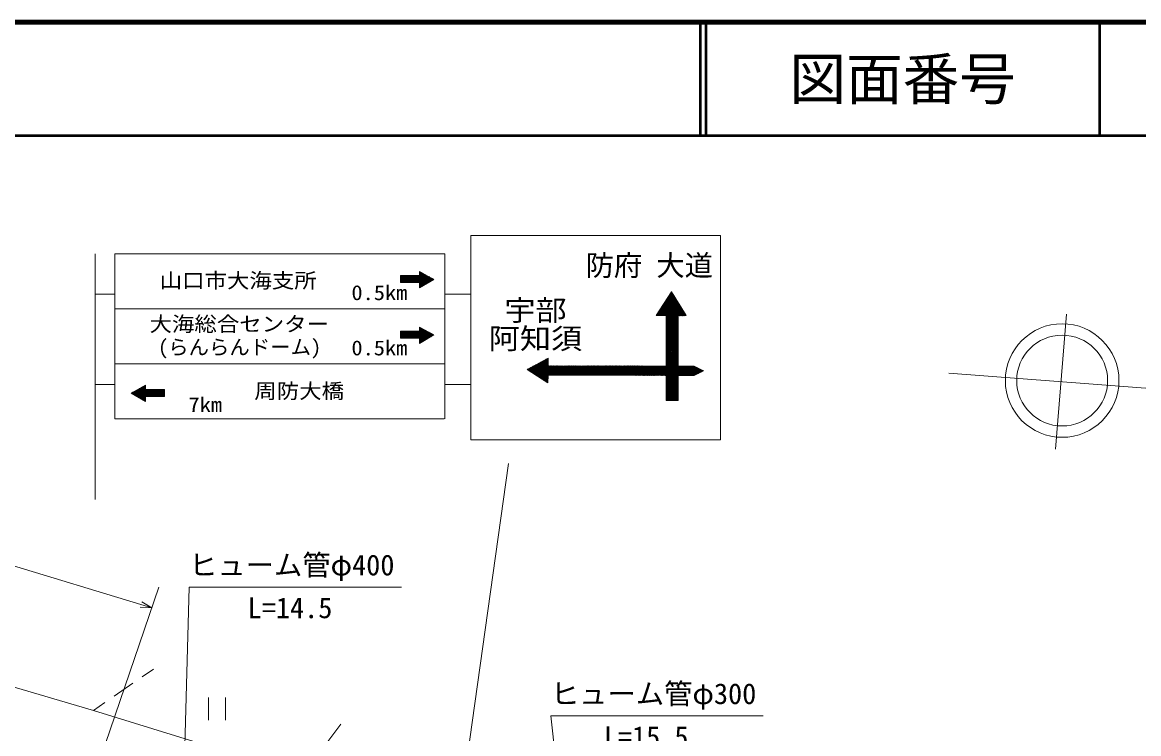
# Model space of a CAD drawing. Units: millimetres, scale not verified. Extents: x 40000 to 680000, y 20000 to 380000.
# Drawn here: x 448900 to 547463, y 317154 to 380000 of the extents above; entities that cross this region are included whole.
import ezdxf
from ezdxf.enums import TextEntityAlignment as Align

# ---------------------------------------------------------------- set-up
doc = ezdxf.new("R2010")
doc.units = ezdxf.units.MM
doc.header["$LTSCALE"] = 1000
for name, color, linetype, lineweight in [('M-BGD', 7, 'Continuous', 13), ('M-BMK-SRVR', 3, 'Continuous', 13), ('M-STR-HTXT', 7, 'Continuous', 13), ('M-STR-STRC', 7, 'Continuous', 13), ('M-TTL', 2, 'Continuous', 140), ('M-TTL-LINE', 7, 'Continuous', 50)]:
    doc.layers.add(name, color=color, linetype=linetype, lineweight=lineweight)
doc.layers.add('M-TTL-TXT', color=7, linetype='Continuous')
doc.styles.add('ＭＳ ゴシック', font='')
doc.styles.get('ＭＳ ゴシック').set_extended_font_data('MS Gothic')

msp = doc.modelspace()

# ---------------------------------------------------------------- linework, layer by layer
at = {"layer": 'M-BGD'}
for p, q in [((459477, 322172), (460473, 322862)), ((457010, 320465), (458655, 321603)), ((465328, 320359), (465328, 318359)), ((466828, 320359), (466828, 318359)), ((455192, 319206), (456188, 319896))]:
    msp.add_line(p, q, dxfattribs=at)
msp.add_lwpolyline([(409817, 321392), (410221, 319482), (433440, 322737), (437183, 322926), (439890, 322832), (443539, 322384), (446858, 321654), (455192, 319206), (472895, 313721), (474237, 314898), (475885, 316475), (477015, 317982)], dxfattribs=at)
at = {"layer": 'M-BMK-SRVR'}
for p, q in [((541084, 354214), (540126, 342304)), ((530706, 349018), (555631, 347092))]:
    msp.add_line(p, q, dxfattribs=at)
for radius in [5016, 4013]:
    msp.add_circle((540708, 348353), radius, dxfattribs=at)
at = {"layer": 'M-STR-HTXT'}
for p, q in [((405253, 345028), (460327, 328274)), ((450162, 298401), (460948, 330098)), ((462609, 292318), (463618, 330089)), ((463618, 330089), (482368, 330089)), ((460327, 328274), (459298, 328326)), ((460327, 328274), (459443, 328804)), ((495567, 318719), (514317, 318719)), ((499579, 281869), (495567, 318719))]:
    msp.add_line(p, q, dxfattribs=at)
at = {"layer": 'M-STR-STRC'}
for p, q in [((510545, 361167), (510545, 343100)), ((455341, 337845), (455341, 359554)), ((476972, 359554), (457069, 359554)), ((486210, 359554), (486210, 344974)), ((484255, 357834), (483422, 357005)), ((484346, 357784), (483564, 357005)), ((483980, 357984), (483962, 357966)), ((483962, 357953), (484849, 357063)), ((484072, 357934), (483962, 357825)), ((484163, 357884), (483962, 357684)), ((483962, 357812), (484760, 357010)), ((484184, 357872), (484938, 357115)), ((482625, 357623), (482302, 357301)), ((482484, 357623), (482302, 357442)), ((482342, 357623), (482302, 357584)), ((482908, 357622), (482302, 357019)), ((482767, 357622), (482302, 357160)), ((482302, 357495), (482790, 357005)), ((482302, 357353), (482649, 357005)), ((482302, 357211), (482508, 357005)), ((482302, 357070), (482367, 357005)), ((482315, 357623), (482931, 357005)), ((483049, 357622), (482430, 357005)), ((482457, 357623), (483072, 357005)), ((483191, 357621), (482571, 357005)), ((482598, 357623), (483213, 357005)), ((482646, 357623), (482646, 357005)), ((483332, 357621), (482713, 357005)), ((482740, 357622), (483354, 357005)), ((483474, 357621), (482855, 357005)), ((482881, 357622), (483495, 357005)), ((483615, 357620), (482997, 357005)), ((483022, 357622), (483637, 357005)), ((483757, 357620), (483138, 357005)), ((483164, 357621), (483778, 357005)), ((483898, 357620), (483280, 357005)), ((483305, 357621), (483919, 357005)), ((483447, 357621), (484315, 356749)), ((483588, 357620), (484404, 356801)), ((484437, 357733), (483705, 357005)), ((483729, 357620), (484493, 356853)), ((484529, 357683), (483847, 357005)), ((483871, 357620), (484582, 356906)), ((483962, 357670), (484671, 356958)), ((484620, 357633), (483962, 356978)), ((484712, 357583), (483962, 356837)), ((483962, 356962), (484226, 356696)), ((483962, 356819), (484137, 356644)), ((484803, 357533), (483963, 356696)), ((484895, 357483), (483963, 356556)), ((484986, 357433), (484276, 356726)), ((484494, 357703), (485027, 357167)), ((485078, 357383), (484622, 356929)), ((484804, 357533), (485116, 357220)), ((485169, 357333), (484968, 357133)), ((485114, 357363), (485205, 357272)), ((455341, 355976), (457069, 355976)), ((483963, 356677), (484048, 356592)), ((486210, 355976), (488485, 355976)), ((505199, 354604), (506436, 355851)), ((505457, 355002), (506384, 355937)), ((505715, 355399), (506333, 356022)), ((505973, 355797), (506281, 356107)), ((507065, 354812), (506012, 355857)), ((506859, 355153), (506066, 355940)), ((506652, 355494), (506119, 356023)), ((506446, 355836), (506173, 356106)), ((506239, 356177), (506227, 356188)), ((504941, 354207), (506488, 355766)), ((504962, 354091), (506539, 355681)), ((505099, 354091), (506591, 355596)), ((505236, 354092), (506643, 355510)), ((506798, 353442), (505366, 354862)), ((505373, 354092), (506694, 355425)), ((506798, 353578), (505420, 354945)), ((506798, 353715), (505474, 355027)), ((505510, 354093), (506746, 355340)), ((506798, 353851), (505528, 355110)), ((506798, 353987), (505581, 355193)), ((506850, 354072), (505635, 355276)), ((505647, 354094), (506798, 355254)), ((506984, 354075), (505689, 355359)), ((507119, 354078), (505743, 355442)), ((505758, 353519), (507056, 354828)), ((505759, 354069), (506849, 355169)), ((505759, 353932), (506901, 355084)), ((505759, 353794), (506953, 354998)), ((505759, 353657), (507004, 354913)), ((507254, 354080), (505797, 355525)), ((507388, 354083), (505850, 355608)), ((507478, 354130), (505904, 355691)), ((507272, 354471), (505958, 355774)), ((504907, 354090), (504882, 354115)), ((505044, 354091), (504936, 354198)), ((505181, 354092), (504990, 354281)), ((505318, 354092), (505043, 354364)), ((505455, 354093), (505097, 354447)), ((505591, 354093), (505151, 354530)), ((505728, 354094), (505205, 354613)), ((506797, 353170), (505259, 354696)), ((506798, 353306), (505312, 354779)), ((505758, 353382), (507108, 354742)), ((505758, 353244), (507159, 354657)), ((505758, 353107), (507211, 354572)), ((505758, 352969), (506798, 354018)), ((505758, 352832), (506798, 353881)), ((506797, 353034), (505759, 354064)), ((506797, 352898), (505759, 353927)), ((506852, 354072), (507263, 354486)), ((506991, 354075), (507314, 354401)), ((507130, 354078), (507366, 354316)), ((507269, 354081), (507418, 354230)), ((507408, 354084), (507469, 354145)), ((484255, 352917), (483422, 352088)), ((484346, 352867), (483564, 352088)), ((483980, 353067), (483962, 353049)), ((483962, 353037), (484849, 352146)), ((484072, 353017), (483962, 352908)), ((484163, 352967), (483962, 352767)), ((483962, 352895), (484760, 352094)), ((484184, 352956), (484938, 352199)), ((505758, 352694), (506798, 353743)), ((505758, 352557), (506798, 353605)), ((506797, 352489), (505758, 353519)), ((505758, 352419), (506798, 353468)), ((506797, 352353), (505758, 353383)), ((505758, 352282), (506798, 353330)), ((506796, 352217), (505758, 353246)), ((505758, 352144), (506797, 353193)), ((506796, 352081), (505758, 353110)), ((505758, 352007), (506797, 353055)), ((506796, 351945), (505758, 352974)), ((505758, 351869), (506797, 352918)), ((506797, 352762), (505759, 353791)), ((506797, 352625), (505759, 353655)), ((482484, 352707), (482302, 352526)), ((482342, 352707), (482302, 352667)), ((482908, 352706), (482302, 352102)), ((482767, 352706), (482302, 352243)), ((482625, 352706), (482302, 352385)), ((482302, 352578), (482790, 352088)), ((482302, 352437), (482649, 352088)), ((482302, 352295), (482508, 352088)), ((482302, 352153), (482367, 352088)), ((482315, 352707), (482931, 352088)), ((483049, 352705), (482430, 352088)), ((482457, 352707), (483072, 352088)), ((483191, 352705), (482571, 352088)), ((482598, 352706), (483213, 352088)), ((482646, 352706), (482646, 352088)), ((483332, 352705), (482713, 352088)), ((482740, 352706), (483354, 352088)), ((483474, 352704), (482855, 352088)), ((482881, 352706), (483495, 352088)), ((483615, 352704), (482997, 352088)), ((483022, 352705), (483637, 352088)), ((483757, 352704), (483138, 352088)), ((483164, 352705), (483778, 352088)), ((483898, 352703), (483280, 352088)), ((483305, 352705), (483919, 352088)), ((483447, 352704), (484315, 351832)), ((483588, 352704), (484404, 351885)), ((484437, 352817), (483705, 352088)), ((483729, 352704), (484493, 351937)), ((484529, 352767), (483847, 352088)), ((483871, 352703), (484582, 351989)), ((483962, 352753), (484671, 352042)), ((484620, 352717), (483962, 352061)), ((484712, 352667), (483962, 351921)), ((483962, 352045), (484226, 351780)), ((483962, 351903), (484137, 351728)), ((484803, 352617), (483963, 351780)), ((484895, 352567), (483963, 351639)), ((484986, 352517), (484276, 351809)), ((484494, 352786), (485027, 352251)), ((485078, 352467), (484622, 352013)), ((484804, 352616), (485116, 352303)), ((485169, 352417), (484968, 352217)), ((485114, 352447), (485205, 352356)), ((505757, 351732), (506797, 352780)), ((505757, 351594), (506797, 352642)), ((505757, 351457), (506797, 352505)), ((505757, 351319), (506797, 352367)), ((505757, 351182), (506796, 352230)), ((505757, 351044), (506796, 352092)), ((505757, 350907), (506796, 351955)), ((506796, 351809), (505758, 352838)), ((506796, 351673), (505758, 352702)), ((506796, 351536), (505758, 352565)), ((506796, 351400), (505758, 352429)), ((506796, 351264), (505758, 352293)), ((506795, 351128), (505758, 352157)), ((506795, 350992), (505758, 352021)), ((506795, 350856), (505758, 351884)), ((483963, 351761), (484048, 351675)), ((505757, 350769), (506796, 351817)), ((506795, 350720), (505757, 351748)), ((505757, 350632), (506796, 351679)), ((506795, 350583), (505757, 351612)), ((505757, 350494), (506796, 351542)), ((506795, 350447), (505757, 351476)), ((505757, 350357), (506796, 351404)), ((506795, 350311), (505757, 351340)), ((505757, 350219), (506796, 351267)), ((506794, 350175), (505757, 351203)), ((505757, 350082), (506795, 351129)), ((506794, 350039), (505757, 351067)), ((505757, 349944), (506795, 350992)), ((506794, 349903), (505757, 350931)), ((494692, 349987), (493849, 349090)), ((494919, 350107), (493920, 349044)), ((495146, 350228), (493990, 348998)), ((495318, 350289), (494061, 348952)), ((495318, 350169), (494131, 348906)), ((495318, 350048), (494202, 348860)), ((495319, 349928), (494272, 348815)), ((495659, 348837), (494529, 349900)), ((495780, 348836), (494606, 349941)), ((495901, 348836), (494683, 349982)), ((496023, 348836), (494760, 350023)), ((496144, 348835), (494837, 350064)), ((495319, 349724), (494915, 350105)), ((495319, 349838), (494992, 350146)), ((495319, 349952), (495069, 350187)), ((495318, 350066), (495146, 350228)), ((495318, 350180), (495224, 350269)), ((495318, 350294), (495301, 350310)), ((505756, 349807), (506795, 350854)), ((505756, 349669), (506795, 350717)), ((505756, 349532), (506795, 350579)), ((505756, 349394), (506795, 350441)), ((505756, 349257), (506795, 350304)), ((505756, 349119), (506794, 350166)), ((505756, 348982), (506794, 350029)), ((506794, 349767), (505757, 350795)), ((506794, 349630), (505757, 350659)), ((506794, 349494), (505757, 350522)), ((506794, 349358), (505757, 350386)), ((506793, 349222), (505757, 350250)), ((506793, 349086), (505757, 350114)), ((506793, 348950), (505757, 349978)), ((486210, 349834), (457069, 349834)), ((493558, 349384), (493497, 349319)), ((493750, 349154), (493524, 349366)), ((493785, 349505), (493567, 349273)), ((494142, 348899), (493602, 349407)), ((494012, 349625), (493638, 349227)), ((494535, 348644), (493679, 349448)), ((494239, 349746), (493708, 349182)), ((494927, 348388), (493756, 349489)), ((494465, 349866), (493779, 349136)), ((495309, 348143), (493833, 349530)), ((495310, 348256), (493911, 349571)), ((495311, 348368), (493988, 349612)), ((495312, 348481), (494065, 349654)), ((495314, 348593), (494142, 349695)), ((495315, 348706), (494220, 349736)), ((495316, 348818), (494297, 349777)), ((495319, 349807), (494343, 348769)), ((495416, 348838), (494374, 349818)), ((495319, 349686), (494413, 348723)), ((495538, 348837), (494451, 349859)), ((495409, 349661), (494484, 348677)), ((495523, 349661), (494554, 348631)), ((495636, 349661), (494625, 348585)), ((495749, 349660), (494695, 348539)), ((495863, 349660), (494766, 348493)), ((495976, 349660), (494836, 348448)), ((496089, 349659), (495317, 348838)), ((496265, 348835), (495386, 349662)), ((496203, 349659), (495430, 348838)), ((496387, 348834), (495507, 349661)), ((496316, 349659), (495544, 348837)), ((496508, 348834), (495628, 349661)), ((496429, 349659), (495657, 348837)), ((496629, 348834), (495750, 349660)), ((496543, 349658), (495770, 348836)), ((496750, 348833), (495871, 349660)), ((496656, 349658), (495883, 348836)), ((496872, 348833), (495992, 349660)), ((496769, 349658), (495997, 348836)), ((496883, 349657), (496110, 348835)), ((496993, 348832), (496113, 349659)), ((496996, 349657), (496223, 348835)), ((497114, 348832), (496235, 349659)), ((497109, 349657), (496337, 348835)), ((497236, 348832), (496356, 349659)), ((497223, 349656), (496450, 348834)), ((497357, 348831), (496477, 349658)), ((497336, 349656), (496563, 348834)), ((497478, 348831), (496598, 349658)), ((497449, 349656), (496676, 348833)), ((497599, 348830), (496719, 349658)), ((497563, 349655), (496790, 348833)), ((497721, 348830), (496841, 349657)), ((497676, 349655), (496903, 348833)), ((497842, 348830), (496962, 349657)), ((497789, 349655), (497016, 348832)), ((497963, 348829), (497083, 349657)), ((497903, 349654), (497130, 348832)), ((498085, 348829), (497204, 349656)), ((498016, 349654), (497243, 348832)), ((498206, 348828), (497326, 349656)), ((498130, 349654), (497356, 348831)), ((498327, 348828), (497447, 349656)), ((498243, 349653), (497469, 348831)), ((498448, 348828), (497568, 349655)), ((498356, 349653), (497583, 348830)), ((498570, 348827), (497689, 349655)), ((498470, 349653), (497696, 348830)), ((498583, 349652), (497809, 348830)), ((498691, 348827), (497811, 349655)), ((498696, 349652), (497923, 348829)), ((498812, 348826), (497932, 349654)), ((498810, 349652), (498036, 348829)), ((498934, 348826), (498053, 349654)), ((498923, 349651), (498149, 348829)), ((499055, 348826), (498174, 349653)), ((499036, 349651), (498262, 348828)), ((499176, 348825), (498295, 349653)), ((499150, 349651), (498376, 348828)), ((499297, 348825), (498417, 349653)), ((499263, 349650), (498489, 348827)), ((499419, 348824), (498538, 349652)), ((499376, 349650), (498602, 348827)), ((499540, 348824), (498659, 349652)), ((499490, 349650), (498716, 348827)), ((499661, 348823), (498780, 349652)), ((499603, 349649), (498829, 348826)), ((499783, 348823), (498902, 349651)), ((499716, 349649), (498942, 348826)), ((499904, 348823), (499023, 349651)), ((499830, 349649), (499055, 348826)), ((500025, 348822), (499144, 349651)), ((499943, 349648), (499169, 348825)), ((500146, 348822), (499265, 349650)), ((500056, 349648), (499282, 348825)), ((500268, 348821), (499387, 349650)), ((500170, 349648), (499395, 348824)), ((500389, 348821), (499508, 349650)), ((500283, 349647), (499509, 348824)), ((500396, 349647), (499622, 348824)), ((500510, 348821), (499629, 349649)), ((500510, 349647), (499735, 348823)), ((500632, 348820), (499750, 349649)), ((500623, 349646), (499849, 348823)), ((500753, 348820), (499871, 349649)), ((500736, 349646), (499962, 348823)), ((500874, 348819), (499993, 349648)), ((500850, 349646), (500075, 348822)), ((500995, 348819), (500114, 349648)), ((500963, 349645), (500188, 348822)), ((501117, 348819), (500235, 349648)), ((501076, 349645), (500302, 348821)), ((501238, 348818), (500356, 349647)), ((501190, 349645), (500415, 348821)), ((501359, 348818), (500478, 349647)), ((501303, 349644), (500528, 348821)), ((501481, 348817), (500599, 349647)), ((501416, 349644), (500642, 348820)), ((501602, 348817), (500720, 349646)), ((501530, 349644), (500755, 348820)), ((501723, 348817), (500841, 349646)), ((501643, 349643), (500868, 348820)), ((501844, 348816), (500963, 349645)), ((501756, 349643), (500981, 348819)), ((501966, 348816), (501084, 349645)), ((501870, 349643), (501095, 348819)), ((502087, 348815), (501205, 349645)), ((501983, 349643), (501208, 348818)), ((502096, 349642), (501321, 348818)), ((502208, 348815), (501326, 349644)), ((502210, 349642), (501435, 348818)), ((502330, 348815), (501447, 349644)), ((502323, 349642), (501548, 348817)), ((502451, 348814), (501569, 349644)), ((502436, 349641), (501661, 348817)), ((502572, 348814), (501690, 349643)), ((502550, 349641), (501774, 348816)), ((502693, 348813), (501811, 349643)), ((502663, 349641), (501888, 348816)), ((502815, 348813), (501932, 349643)), ((502776, 349640), (502001, 348816)), ((502936, 348813), (502054, 349642)), ((502890, 349640), (502114, 348815)), ((503057, 348812), (502175, 349642)), ((503003, 349640), (502228, 348815)), ((503179, 348812), (502296, 349642)), ((503116, 349639), (502341, 348815)), ((503300, 348811), (502417, 349641)), ((503230, 349639), (502454, 348814)), ((503421, 348811), (502538, 349641)), ((503343, 349639), (502567, 348814)), ((503542, 348811), (502660, 349641)), ((503456, 349638), (502681, 348813)), ((503664, 348810), (502781, 349640)), ((503570, 349638), (502794, 348813)), ((503785, 348810), (502902, 349640)), ((503683, 349638), (502907, 348813)), ((503796, 349637), (503021, 348812)), ((503906, 348809), (503023, 349640)), ((503910, 349637), (503134, 348812)), ((504028, 348809), (503145, 349639)), ((504023, 349637), (503247, 348812)), ((504149, 348809), (503266, 349639)), ((504136, 349636), (503360, 348811)), ((504270, 348808), (503387, 349638)), ((504250, 349636), (503474, 348811)), ((504391, 348808), (503508, 349638)), ((504363, 349636), (503587, 348810)), ((504513, 348807), (503630, 349638)), ((504476, 349635), (503700, 348810)), ((504634, 348807), (503751, 349637)), ((504590, 349635), (503814, 348810)), ((504755, 348807), (503872, 349637)), ((504703, 349635), (503927, 348809)), ((504877, 348806), (503993, 349637)), ((504816, 349634), (504040, 348809)), ((504998, 348806), (504114, 349636)), ((504930, 349634), (504153, 348809)), ((505119, 348805), (504236, 349636)), ((505043, 349634), (504267, 348808)), ((505240, 348805), (504357, 349636)), ((505156, 349633), (504380, 348808)), ((505362, 348805), (504478, 349635)), ((505270, 349633), (504493, 348807)), ((505483, 348804), (504599, 349635)), ((505383, 349633), (504607, 348807)), ((505496, 349632), (504720, 348807)), ((505604, 348804), (504721, 349635)), ((505610, 349632), (504833, 348806)), ((505725, 348803), (504842, 349634)), ((505723, 349632), (504947, 348806)), ((505756, 348888), (504963, 349634)), ((505756, 349546), (505060, 348806)), ((505756, 349002), (505084, 349634)), ((505756, 349425), (505173, 348805)), ((505756, 349116), (505206, 349633)), ((505756, 349304), (505286, 348805)), ((505756, 349229), (505327, 349633)), ((505756, 349184), (505400, 348804)), ((505756, 349343), (505448, 349633)), ((505756, 349063), (505513, 348804)), ((505756, 349456), (505569, 349632)), ((505756, 348942), (505626, 348804)), ((505756, 349570), (505690, 349632)), ((505755, 348019), (506793, 349066)), ((505755, 347881), (506793, 348928)), ((505756, 348844), (506794, 349891)), ((506793, 348814), (505756, 349841)), ((505756, 348706), (506794, 349754)), ((506793, 348678), (505756, 349705)), ((505756, 348569), (506794, 349616)), ((506793, 348541), (505756, 349569)), ((505756, 348431), (506794, 349478)), ((506793, 348405), (505756, 349433)), ((505756, 348294), (506794, 349341)), ((506793, 348269), (505756, 349297)), ((505756, 348156), (506793, 349203)), ((506792, 348133), (505756, 349161)), ((506792, 347997), (505756, 349024)), ((507523, 349632), (506793, 348902)), ((507099, 349632), (506793, 349326)), ((506793, 349326), (507316, 348803)), ((506794, 349632), (508208, 349632)), ((507382, 349632), (506794, 349044)), ((507240, 349632), (506794, 349185)), ((506957, 349632), (506794, 349468)), ((506816, 349632), (506794, 349610)), ((506794, 349608), (507599, 348803)), ((506794, 349467), (507457, 348803)), ((506794, 349184), (507175, 348803)), ((506794, 349043), (507033, 348803)), ((507665, 349632), (506836, 348803)), ((506912, 349632), (507740, 348803)), ((507806, 349632), (506978, 348803)), ((507053, 349632), (507882, 348803)), ((507947, 349632), (507119, 348803)), ((507195, 349632), (508023, 348803)), ((508089, 349632), (507260, 348803)), ((507336, 349632), (508164, 348803)), ((508223, 349624), (507402, 348803)), ((507478, 349632), (508273, 348836)), ((508317, 349577), (507543, 348803)), ((507619, 349632), (508368, 348883)), ((508411, 349530), (507685, 348803)), ((507760, 349632), (508462, 348930)), ((508506, 349483), (507826, 348803)), ((507902, 349632), (508556, 348977)), ((508600, 349436), (507968, 348803)), ((508043, 349632), (508650, 349024)), ((508694, 349389), (508109, 348803)), ((508185, 349632), (508745, 349072)), ((508208, 349632), (509036, 349217)), ((508208, 348803), (509036, 349217)), ((508789, 349341), (508293, 348846)), ((508444, 349514), (508839, 349119)), ((508883, 349294), (508576, 348987)), ((508727, 349372), (508933, 349166)), ((508977, 349247), (508858, 349128)), ((509010, 349231), (509028, 349213)), ((455341, 348005), (457069, 348005)), ((459771, 347931), (459789, 347913)), ((486210, 348005), (488485, 348005)), ((495316, 348837), (494907, 348402)), ((495315, 348715), (494977, 348356)), ((495314, 348593), (495048, 348310)), ((495312, 348470), (495118, 348264)), ((495311, 348348), (495189, 348218)), ((495310, 348226), (495259, 348172)), ((505756, 348821), (505740, 348803)), ((505755, 347744), (506793, 348791)), ((505755, 347606), (506793, 348653)), ((505755, 347469), (506793, 348515)), ((505755, 347331), (506793, 348378)), ((505755, 347194), (506793, 348240)), ((505755, 347056), (506792, 348103)), ((506791, 347044), (505755, 348071)), ((505755, 346919), (506792, 347965)), ((506791, 346908), (505755, 347935)), ((506792, 347861), (505756, 348888)), ((506792, 347725), (505756, 348752)), ((506792, 347588), (505756, 348616)), ((506792, 347452), (505756, 348480)), ((506792, 347316), (505756, 348343)), ((506791, 347180), (505756, 348207)), ((506793, 348902), (506892, 348803)), ((506793, 348803), (508208, 348803)), ((458636, 347312), (458545, 347221)), ((458581, 347282), (458781, 347082)), ((458946, 347481), (458634, 347169)), ((458672, 347332), (459128, 346878)), ((459256, 347651), (458723, 347116)), ((458764, 347382), (459474, 346674)), ((459567, 347820), (458812, 347064)), ((458855, 347432), (459786, 346503)), ((459789, 347901), (458901, 347011)), ((458947, 347482), (459787, 346644)), ((459788, 347759), (458990, 346959)), ((459038, 347532), (459787, 346784)), ((459788, 347617), (459079, 346906)), ((459130, 347582), (459788, 346925)), ((459879, 347567), (459168, 346854)), ((459221, 347632), (459902, 346952)), ((460021, 347567), (459257, 346802)), ((459313, 347682), (460044, 346952)), ((460162, 347567), (459346, 346749)), ((459405, 347732), (460186, 346952)), ((460304, 347568), (459435, 346697)), ((459496, 347781), (460328, 346951)), ((459588, 347831), (459788, 347631)), ((459679, 347881), (459788, 347772)), ((460445, 347568), (459831, 346952)), ((459852, 347567), (460469, 346951)), ((460587, 347568), (459972, 346952)), ((459994, 347567), (460611, 346951)), ((460728, 347568), (460113, 346952)), ((460135, 347567), (460753, 346951)), ((460869, 347568), (460254, 346952)), ((460277, 347568), (460895, 346951)), ((461011, 347568), (460395, 346951)), ((460418, 347568), (461036, 346950)), ((461152, 347568), (460536, 346951)), ((460559, 347568), (461178, 346950)), ((461294, 347569), (460677, 346951)), ((460701, 347568), (461320, 346950)), ((461435, 347569), (460818, 346951)), ((460842, 347568), (461448, 346964)), ((461448, 347440), (460960, 346951)), ((460984, 347568), (461448, 347105)), ((461448, 347298), (461101, 346950)), ((461125, 347568), (461448, 347246)), ((461448, 347157), (461242, 346950)), ((461267, 347568), (461448, 347388)), ((461448, 347015), (461383, 346950)), ((461408, 347569), (461448, 347529)), ((505755, 346781), (506792, 347828)), ((506791, 346772), (505755, 347799)), ((505755, 346644), (506792, 347690)), ((506791, 346635), (505755, 347662)), ((506710, 346579), (505755, 347526)), ((506573, 346579), (505755, 347390)), ((506435, 346579), (505755, 347254)), ((506298, 346579), (505755, 347118)), ((506161, 346579), (505755, 346981)), ((505827, 346579), (506792, 347553)), ((505963, 346579), (506792, 347415)), ((506099, 346579), (506792, 347277)), ((506235, 346579), (506791, 347140)), ((506372, 346579), (506791, 347002)), ((459788, 346909), (459523, 346644)), ((459787, 346767), (459612, 346592)), ((459787, 346625), (459701, 346539)), ((506023, 346579), (505755, 346845)), ((505886, 346579), (505755, 346709)), ((506508, 346579), (506791, 346865)), ((506644, 346579), (506791, 346727)), ((506780, 346579), (506791, 346590)), ((484275, 287057), (491829, 341016))]:
    msp.add_line(p, q, dxfattribs=at)
for points in [[(510545, 361167), (488485, 361167), (488485, 343100), (510545, 343100)], [(486131, 354694), (457069, 354694), (457069, 359554), (486210, 359554)], [(506798, 354071), (507505, 354086), (506229, 356192), (504866, 354090), (505759, 354094), (505756, 349532)], [(476972, 349834), (457069, 349834), (457069, 354694), (476972, 354694)], [(505756, 349433), (505755, 346579), (506791, 346579), (506798, 354071)], [(457069, 349834), (457069, 344974), (486131, 344974)]]:
    msp.add_lwpolyline(points, dxfattribs=at)
for points in [[(483962, 357620), (483962, 357994), (485241, 357293), (483963, 356542), (483962, 357005), (482302, 357005), (482302, 357623)], [(483962, 352703), (483962, 353077), (485241, 352377), (483963, 351626), (483962, 352088), (482302, 352088), (482302, 352707)], [(495319, 349662), (495318, 350319), (493469, 349337), (495309, 348140), (495316, 348838), (505756, 348803), (505756, 349632)], [(459788, 347567), (459789, 347941), (458509, 347243), (459786, 346489), (459788, 346952), (461448, 346950), (461448, 347569)]]:
    msp.add_lwpolyline(points, close=True, dxfattribs=at)
at = {"layer": 'M-TTL'}
msp.add_line((680000, 380000), (40000, 380000), dxfattribs=at)
at = {"layer": 'M-TTL-LINE'}
for p, q in [((508747, 380000), (508747, 370000)), ((509247, 380000), (509247, 370000)), ((543997, 380000), (543997, 370000)), ((40000, 370000), (680000, 370000))]:
    msp.add_line(p, q, dxfattribs=at)

# ---------------------------------------------------------------- texts
at = {"layer": 'M-STR-HTXT', "style": 'ＭＳ ゴシック'}
for s, p in [('ヒューム管φ400', (463618, 330589)), ('ヒューム管φ300', (495567, 319219))]:
    msp.add_text(s, height=1833, dxfattribs=at).set_placement(p, align=Align.BOTTOM_LEFT)
for s, p in [('L=14.5', (472536, 326807)), ('L=15.5', (503976, 315429))]:
    msp.add_text(s, height=1833, dxfattribs=at).set_placement(p, align=Align.BOTTOM_CENTER)
at = {"layer": 'M-STR-STRC', "style": 'ＭＳ ゴシック'}
for s, height, p in [('防府 大道', 1833, (504256, 357059)), ('(らんらんドーム)', 1320, (468084, 350253))]:
    msp.add_text(s, height=height, dxfattribs=at).set_placement(p, align=Align.BOTTOM_CENTER)
at = {"layer": 'M-STR-STRC', "style": 'ＭＳ ゴシック', "width": 1.1}
for s, height, p in [('山口市大海支所', 1320, (467962, 356132)), ('0.5km', 1320, (480426, 355060)), ('宇部', 1833, (494208, 353093)), ('大海総合センター', 1320, (468055, 352293)), ('阿知須', 1833, (494208, 350593)), ('0.5km', 1320, (480426, 350181)), ('周防大橋', 1320, (473345, 346373)), ('7km', 1320, (465054, 345167))]:
    msp.add_text(s, height=height, dxfattribs=at).set_placement(p, align=Align.BOTTOM_CENTER)
at = {"layer": 'M-TTL-TXT', "style": 'ＭＳ ゴシック'}
msp.add_text('図面番号', height=3666, dxfattribs=at).set_placement((526622, 375000), align=Align.MIDDLE_CENTER)

doc.saveas('drawing.dxf')
